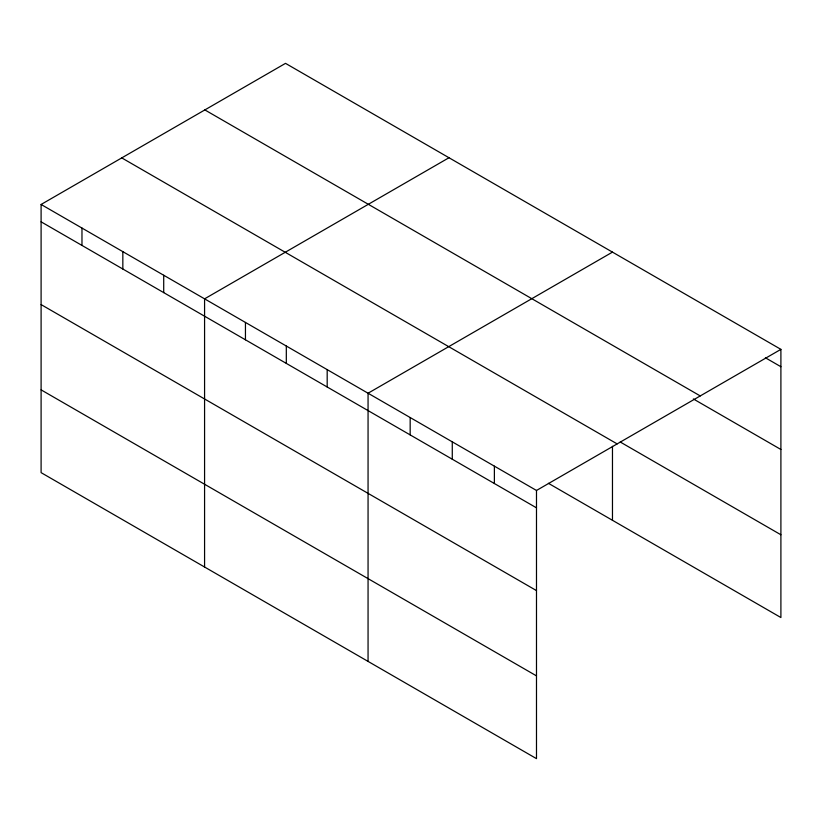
<?xml version="1.0" encoding="UTF-8"?>
<svg xmlns="http://www.w3.org/2000/svg" width="822" height="822" viewBox="0 0 822 822"><rect width="100%" height="100%" fill="white"/><g stroke="black" fill="none" stroke-linecap="round" stroke-linejoin="round"><path stroke-width="1.23" d="M41.1 204.462L536.489 490.467L536.489 758.644L41.1 472.64L41.1 204.462L285.511 63.356L780.9 349.36L780.9 617.538L548.408 483.305M448.987 157.732L204.575 298.848L204.575 567.026M612.472 252.118L368.061 393.224L368.061 661.402M536.489 490.467L780.9 349.36M765.385 357.765L780.9 366.725M204.853 109.922L700.241 395.927M693.357 398.947L780.9 449.49M620.23 442L780.9 534.773M121.759 157.896L617.147 443.901M41.1 221.827L536.489 507.832M41.1 304.592L536.489 590.597M41.1 389.864L536.489 675.879M612.472 446.305L612.472 520.295M494.382 466.156L494.382 483.521M452.275 441.846L452.275 459.21M410.168 417.535L410.168 434.9M327.187 369.633L327.187 386.998M286.313 346.041L286.313 363.396M245.449 322.44L245.449 339.805M163.712 275.247L163.712 292.611M122.838 251.655L122.838 269.01M81.974 228.054L81.974 245.418"/></g></svg>
